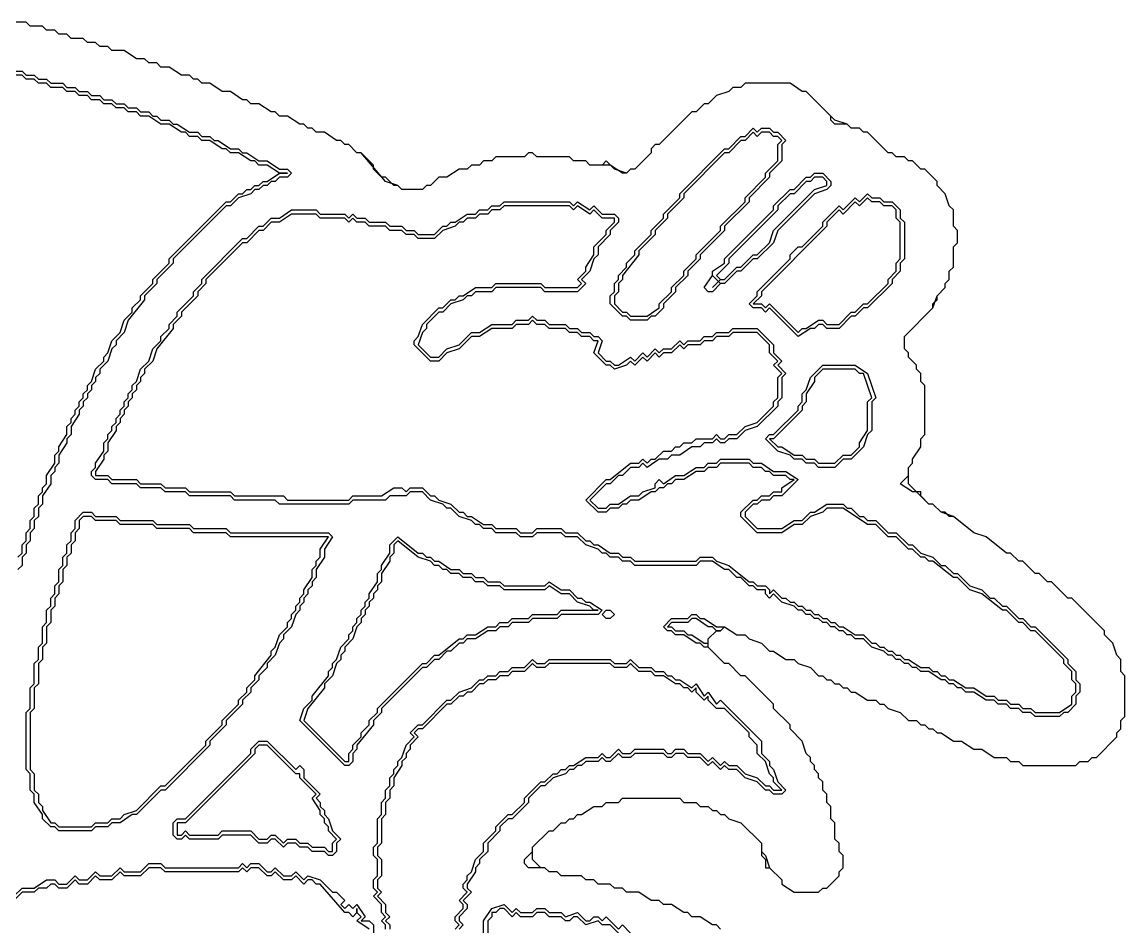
# Model space of a CAD drawing. Header units: millimetres. Extents: x 2 to 58.7, y 4.1 to 84.
# Drawn here: x 30.18 to 46.54, y 69.97 to 83.39 of the extents above; entities that cross this region are included whole.
import ezdxf

# ---------------------------------------------------------------- set-up
doc = ezdxf.new("R2010")
doc.units = ezdxf.units.MM
for name, color, linetype, true_color in [('CUT_OUTER', 1, 'Continuous', 0xa7a7a7), ('FILL_BLUE', 6, 'Continuous', 0x196fc6), ('FILL_HAIR', 5, 'Continuous', 0x905530), ('FILL_SKIN', 3, 'Continuous', 0xfad3ab), ('FILL_WHITE', 4, 'Continuous', 0xf5f3f0), ('RAISED_METAL', 2, 'Continuous', 0xa7a7a7)]:
    doc.layers.add(name, color=color, linetype=linetype, true_color=true_color)

msp = doc.modelspace()

# ---------------------------------------------------------------- linework, layer by layer
at = {"layer": 'CUT_OUTER'}
msp.add_lwpolyline([(40.541, 69.939), (40.48, 70), (40.419, 70), (40.238, 70.121), (40.116, 70.121), (40.056, 70.182), (39.995, 70.182), (39.813, 70.303), (39.692, 70.303), (39.632, 70.364), (39.51, 70.364), (39.329, 70.485), (39.147, 70.485), (39.086, 70.545), (38.965, 70.545), (38.904, 70.606), (38.723, 70.606), (38.662, 70.667), (38.541, 70.667), (38.48, 70.727), (38.177, 70.727), (38.117, 70.788), (37.996, 70.788), (37.935, 70.848), (37.874, 70.848), (37.753, 70.97), (37.753, 71.152), (37.996, 71.394), (38.056, 71.394), (38.177, 71.515), (38.238, 71.515), (38.299, 71.576), (38.359, 71.576), (38.42, 71.636), (38.48, 71.636), (38.662, 71.758), (38.783, 71.758), (38.844, 71.818), (39.026, 71.818), (39.086, 71.879), (39.935, 71.879), (39.995, 71.818), (40.177, 71.818), (40.238, 71.758), (40.359, 71.758), (40.419, 71.697), (40.48, 71.697), (40.541, 71.636), (40.601, 71.636), (40.662, 71.576), (40.844, 71.515), (41.147, 71.212), (41.147, 71.03), (41.207, 70.97), (41.207, 70.848), (41.268, 70.848), (41.45, 70.667), (41.45, 70.606), (41.631, 70.485), (41.995, 70.485), (42.056, 70.545), (42.116, 70.545), (42.298, 70.727), (42.298, 70.788), (42.359, 70.848), (42.359, 71.03), (42.298, 71.091), (42.298, 71.212), (42.237, 71.273), (42.237, 71.515), (42.177, 71.576), (42.177, 71.758), (42.116, 71.818), (42.116, 71.939), (42.056, 72), (42.056, 72.121), (41.995, 72.182), (41.995, 72.242), (41.934, 72.303), (41.934, 72.364), (41.874, 72.424), (41.874, 72.485), (41.813, 72.545), (41.753, 72.727), (41.571, 72.909), (41.571, 72.97), (41.328, 73.212), (41.328, 73.273), (40.904, 73.697), (40.844, 73.697), (40.662, 73.879), (40.601, 73.879), (40.359, 74.121), (40.359, 74.242), (40.48, 74.364), (40.541, 74.364), (40.601, 74.424), (40.783, 74.303), (40.904, 74.303), (40.965, 74.242), (41.147, 74.182), (41.268, 74.061), (41.328, 74.061), (41.51, 73.939), (41.631, 73.939), (41.692, 73.879), (41.874, 73.818), (41.995, 73.697), (42.056, 73.697), (42.116, 73.636), (42.177, 73.636), (42.237, 73.576), (42.298, 73.576), (42.359, 73.515), (42.419, 73.515), (42.48, 73.455), (42.54, 73.455), (42.722, 73.333), (42.843, 73.333), (42.904, 73.273), (42.965, 73.273), (43.025, 73.212), (43.207, 73.152), (43.328, 73.03), (43.449, 73.03), (43.51, 72.97), (43.571, 72.97), (43.631, 72.909), (43.692, 72.909), (43.752, 72.848), (43.813, 72.848), (43.995, 72.727), (44.116, 72.727), (44.298, 72.606), (44.419, 72.606), (44.601, 72.485), (44.783, 72.485), (44.843, 72.424), (44.964, 72.424), (45.025, 72.364), (45.813, 72.364), (45.873, 72.424), (45.994, 72.424), (46.055, 72.485), (46.116, 72.485), (46.419, 72.788), (46.419, 72.848), (46.479, 72.909), (46.479, 73.03), (46.54, 73.091), (46.54, 73.697), (46.479, 73.758), (46.479, 73.939), (46.419, 74), (46.358, 74.182), (46.237, 74.303), (46.237, 74.364), (45.752, 74.848), (45.691, 74.848), (45.449, 75.091), (45.389, 75.091), (45.267, 75.212), (45.207, 75.212), (45.025, 75.394), (44.964, 75.394), (44.843, 75.515), (44.783, 75.515), (44.48, 75.758), (44.298, 75.818), (43.995, 76.061), (43.934, 76.061), (43.874, 76.121), (43.813, 76.121), (43.692, 76.242), (43.631, 76.242), (43.51, 76.364), (43.51, 76.424), (43.449, 76.424), (43.328, 76.545), (43.328, 76.788), (43.389, 76.848), (43.389, 76.909), (43.51, 77.091), (43.51, 77.212), (43.571, 77.273), (43.571, 78), (43.51, 78.061), (43.51, 78.182), (43.449, 78.242), (43.449, 78.303), (43.328, 78.424), (43.328, 78.485), (43.268, 78.545), (43.268, 78.727), (43.692, 79.152), (43.692, 79.212), (43.752, 79.273), (43.752, 79.333), (43.874, 79.455), (43.874, 79.515), (43.934, 79.576), (43.934, 79.697), (43.995, 79.758), (43.995, 80.061), (44.055, 80.121), (44.055, 80.303), (43.995, 80.364), (43.995, 80.606), (43.934, 80.667), (43.874, 80.848), (43.752, 80.97), (43.752, 81.03), (43.571, 81.212), (43.51, 81.212), (43.389, 81.333), (43.328, 81.333), (43.268, 81.394), (43.146, 81.394), (43.086, 81.455), (43.025, 81.455), (42.722, 81.758), (42.662, 81.758), (42.601, 81.818), (42.48, 81.818), (42.419, 81.879), (42.237, 81.939), (41.813, 82.364), (41.753, 82.364), (41.571, 82.485), (40.904, 82.485), (40.844, 82.424), (40.722, 82.424), (40.662, 82.364), (40.48, 82.303), (40.359, 82.182), (40.298, 82.182), (40.177, 82.061), (40.116, 82.061), (39.632, 81.576), (39.571, 81.576), (39.51, 81.515), (39.51, 81.455), (39.268, 81.212), (39.207, 81.212), (39.147, 81.152), (38.965, 81.212), (38.844, 81.333), (38.783, 81.273), (38.601, 81.273), (38.541, 81.333), (38.359, 81.333), (38.299, 81.394), (37.814, 81.394), (37.753, 81.455), (37.693, 81.455), (37.632, 81.394), (37.208, 81.394), (37.147, 81.333), (37.026, 81.333), (36.965, 81.273), (36.844, 81.273), (36.784, 81.212), (36.662, 81.212), (36.481, 81.091), (36.359, 81.091), (36.238, 80.97), (36.178, 80.97), (36.117, 80.909), (35.814, 80.909), (35.753, 80.97), (35.693, 80.97), (35.572, 81.091), (35.511, 81.091), (35.39, 81.212), (35.39, 81.273), (35.208, 81.455), (35.147, 81.455), (35.026, 81.576), (34.966, 81.576), (34.905, 81.636), (34.844, 81.636), (34.663, 81.758), (34.541, 81.758), (34.481, 81.818), (34.42, 81.818), (34.36, 81.879), (34.299, 81.879), (34.117, 82), (33.996, 82), (33.935, 82.061), (33.875, 82.061), (33.693, 82.182), (33.572, 82.182), (33.511, 82.242), (33.451, 82.242), (33.269, 82.364), (33.148, 82.364), (32.966, 82.485), (32.845, 82.485), (32.784, 82.545), (32.723, 82.545), (32.663, 82.606), (32.542, 82.606), (32.36, 82.727), (32.239, 82.727), (32.178, 82.788), (32.057, 82.788), (31.996, 82.848), (31.875, 82.848), (31.693, 82.97), (31.511, 82.97), (31.451, 83.03), (31.33, 83.03), (31.269, 83.091), (31.148, 83.091), (31.087, 83.152), (30.906, 83.152), (30.845, 83.212), (30.724, 83.212), (30.663, 83.273), (30.542, 83.273), (30.481, 83.333), (30.3, 83.333), (30.239, 83.394), (30.057, 83.394)], dxfattribs=at)
at = {"layer": 'FILL_BLUE'}
msp.add_lwpolyline([(32.481, 71.515), (32.481, 71.333), (32.542, 71.333), (32.602, 71.394), (32.663, 71.333), (33.087, 71.333), (33.148, 71.394), (33.572, 71.394), (33.693, 71.273), (33.814, 71.273), (33.875, 71.333), (33.935, 71.333), (34.057, 71.212), (34.117, 71.273), (34.238, 71.273), (34.299, 71.212), (34.42, 71.212), (34.481, 71.152), (34.663, 71.152), (34.723, 71.091), (34.784, 71.091), (34.784, 71.212), (34.844, 71.273), (34.723, 71.394), (34.723, 71.455), (34.663, 71.515), (34.663, 71.576), (34.602, 71.636), (34.602, 71.697), (34.481, 71.879), (34.541, 71.939), (34.299, 72.182), (34.299, 72.242), (34.238, 72.242), (33.814, 72.667), (33.693, 72.667), (33.632, 72.606), (33.632, 72.545), (32.602, 71.515)], close=True, dxfattribs=at)
at = {"layer": 'FILL_HAIR'}
for points in [[(36.602, 69.939), (36.662, 70), (36.602, 70.061), (36.602, 70.121), (36.723, 70.242), (36.723, 70.303), (36.662, 70.364), (36.784, 70.485), (36.723, 70.545), (36.723, 70.606), (36.784, 70.667), (36.784, 70.727), (36.844, 70.788), (36.905, 70.97), (37.026, 71.091), (37.026, 71.212), (37.208, 71.394), (37.208, 71.455), (37.39, 71.636), (37.45, 71.636), (37.632, 71.818), (37.632, 71.879), (37.874, 72.121), (37.935, 72.121), (38.056, 72.242), (38.117, 72.242), (38.177, 72.303), (38.238, 72.303), (38.299, 72.364), (38.359, 72.364), (38.541, 72.485), (38.723, 72.485), (38.783, 72.545), (38.844, 72.485), (38.904, 72.485), (39.026, 72.606), (39.086, 72.545), (39.207, 72.545), (39.268, 72.606), (39.692, 72.606), (39.753, 72.545), (39.813, 72.545), (39.874, 72.606), (39.995, 72.606), (40.056, 72.545), (40.238, 72.545), (40.359, 72.424), (40.419, 72.485), (40.541, 72.364), (40.601, 72.424), (40.662, 72.364), (40.783, 72.364), (40.904, 72.242), (41.086, 72.182), (41.207, 72.061), (41.268, 72.061), (41.328, 72), (41.45, 72), (41.328, 72.121), (41.328, 72.182), (41.268, 72.242), (41.207, 72.424), (41.086, 72.545), (41.086, 72.667), (40.965, 72.788), (40.965, 72.848), (40.601, 73.212), (40.48, 73.212), (40.359, 73.333), (40.359, 73.394), (40.298, 73.333), (40.177, 73.455), (40.177, 73.515), (40.116, 73.455), (40.056, 73.515), (39.995, 73.515), (39.935, 73.576), (39.874, 73.576), (39.692, 73.697), (39.571, 73.697), (39.51, 73.758), (39.329, 73.758), (39.207, 73.879), (39.147, 73.818), (38.965, 73.818), (38.904, 73.879), (37.996, 73.879), (37.935, 73.818), (37.814, 73.818), (37.753, 73.879), (37.632, 73.758), (37.45, 73.758), (37.39, 73.697), (37.268, 73.697), (37.208, 73.636), (37.087, 73.636), (37.026, 73.576), (36.965, 73.576), (36.844, 73.455), (36.784, 73.455), (36.723, 73.394), (36.662, 73.394), (36.541, 73.273), (36.481, 73.273), (36.117, 72.909), (36.056, 72.909), (35.996, 72.848), (36.056, 72.788), (35.935, 72.667), (35.935, 72.606), (35.875, 72.545), (35.875, 72.485), (35.814, 72.424), (35.814, 72.364), (35.693, 72.182), (35.693, 72.061), (35.632, 72), (35.632, 71.879), (35.572, 71.818), (35.572, 71.636), (35.511, 71.576), (35.511, 71.212), (35.45, 71.152), (35.45, 71.03), (35.511, 70.97), (35.511, 70.727), (35.45, 70.667), (35.45, 70.545), (35.511, 70.485), (35.45, 70.424), (35.572, 70.303), (35.572, 70.182), (35.632, 70.121), (35.572, 70.061), (35.632, 70), (35.632, 69.939)], [(35.329, 69.939), (35.147, 70.061), (35.208, 70.121), (35.147, 70.182), (35.147, 70.242), (35.147, 70.182), (35.087, 70.121), (35.026, 70.182), (34.966, 70.182), (34.602, 70.606), (34.541, 70.606), (34.481, 70.667), (34.42, 70.667), (34.36, 70.606), (34.238, 70.727), (34.178, 70.667), (34.057, 70.667), (33.935, 70.788), (33.875, 70.727), (33.814, 70.727), (33.693, 70.848), (33.572, 70.848), (33.511, 70.788), (33.451, 70.848), (33.39, 70.788), (32.299, 70.788), (32.239, 70.848), (32.057, 70.848), (31.936, 70.727), (31.693, 70.727), (31.633, 70.788), (31.511, 70.667), (31.33, 70.667), (31.269, 70.727), (31.148, 70.606), (31.027, 70.606), (30.966, 70.667), (30.845, 70.545), (30.724, 70.545), (30.663, 70.606), (30.603, 70.606), (30.542, 70.545), (30.421, 70.545), (30.36, 70.485), (30.178, 70.485), (30.057, 70.364)], [(39.026, 69.879), (38.904, 70), (38.783, 70), (38.723, 70.061), (38.541, 70), (38.42, 70.121), (38.359, 70.121), (38.299, 70.061), (38.238, 70.061), (38.177, 70.121), (37.996, 70.121), (37.935, 70.182), (37.814, 70.182), (37.753, 70.121), (37.571, 70.121), (37.511, 70.182), (37.45, 70.121), (37.329, 70.242), (37.268, 70.242), (37.208, 70.182), (37.147, 70.182), (37.147, 70.121), (37.087, 70.061), (37.087, 69.758)]]:
    msp.add_lwpolyline(points, dxfattribs=at)
at = {"layer": 'FILL_SKIN'}
for points in [[(41.389, 81.697), (41.328, 81.697), (41.268, 81.758), (41.147, 81.758), (41.086, 81.697), (41.025, 81.758), (40.904, 81.636), (40.844, 81.636), (40.662, 81.455), (40.601, 81.455), (39.995, 80.848), (39.995, 80.788), (39.753, 80.545), (39.753, 80.485), (39.571, 80.303), (39.571, 80.242), (39.329, 80), (39.329, 79.939), (39.086, 79.636), (39.086, 79.576), (39.026, 79.515), (39.026, 79.394), (38.965, 79.333), (38.965, 79.212), (39.086, 79.091), (39.147, 79.091), (39.207, 79.03), (39.45, 79.03), (39.632, 79.152), (39.632, 79.212), (39.813, 79.394), (39.813, 79.455), (39.995, 79.636), (39.995, 79.697), (40.177, 79.879), (40.177, 79.939), (40.541, 80.303), (40.541, 80.364), (40.904, 80.727), (40.904, 80.788), (41.207, 81.091), (41.207, 81.152), (41.389, 81.333), (41.389, 81.576), (41.45, 81.636)], [(42.116, 81.03), (42.056, 81.091), (41.934, 81.091), (41.874, 81.03), (41.813, 81.03), (41.631, 80.848), (41.571, 80.848), (41.389, 80.667), (41.389, 80.606), (40.662, 79.879), (40.662, 79.818), (40.48, 79.636), (40.541, 79.576), (40.419, 79.455), (40.541, 79.576), (40.601, 79.576), (40.783, 79.758), (40.844, 79.758), (41.025, 79.939), (41.086, 79.939), (41.268, 80.121), (41.328, 80.303), (41.934, 80.909), (42.116, 80.97)], [(31.269, 76.727), (31.269, 76.667), (31.451, 76.667), (31.511, 76.606), (31.875, 76.606), (31.936, 76.545), (32.239, 76.545), (32.299, 76.485), (32.602, 76.485), (32.663, 76.424), (33.269, 76.424), (33.329, 76.364), (34.057, 76.364), (34.117, 76.303), (35.026, 76.303), (35.087, 76.364), (35.511, 76.364), (35.693, 76.485), (35.814, 76.485), (35.875, 76.424), (35.935, 76.485), (36.117, 76.485), (36.238, 76.364), (36.299, 76.364), (36.359, 76.303), (36.541, 76.242), (36.662, 76.121), (36.723, 76.121), (36.784, 76.061), (36.844, 76.061), (37.026, 75.939), (37.147, 75.939), (37.208, 75.879), (37.511, 75.879), (37.571, 75.818), (37.753, 75.818), (37.814, 75.879), (38.177, 75.879), (38.238, 75.818), (38.42, 75.818), (38.541, 75.697), (38.601, 75.697), (38.662, 75.636), (38.723, 75.636), (38.904, 75.515), (39.026, 75.515), (39.086, 75.455), (39.207, 75.455), (39.268, 75.394), (40.177, 75.394), (40.238, 75.455), (40.419, 75.455), (40.48, 75.394), (40.662, 75.333), (40.965, 75.091), (41.025, 75.091), (41.086, 75.03), (41.207, 75.03), (41.268, 74.97), (41.268, 74.909), (41.328, 74.97), (41.45, 74.848), (41.51, 74.848), (41.571, 74.788), (41.631, 74.788), (41.692, 74.727), (41.753, 74.727), (41.813, 74.667), (41.874, 74.667), (41.934, 74.606), (41.995, 74.606), (42.056, 74.545), (42.116, 74.545), (42.177, 74.485), (42.237, 74.485), (42.298, 74.424), (42.359, 74.424), (42.54, 74.303), (42.662, 74.303), (42.783, 74.182), (42.843, 74.182), (42.904, 74.121), (42.965, 74.121), (43.025, 74.061), (43.086, 74.061), (43.146, 74), (43.207, 74), (43.268, 73.939), (43.328, 73.939), (43.51, 73.818), (43.631, 73.818), (43.692, 73.758), (43.752, 73.758), (43.813, 73.697), (43.874, 73.697), (43.934, 73.636), (43.995, 73.636), (44.177, 73.515), (44.298, 73.515), (44.48, 73.394), (44.601, 73.394), (44.661, 73.333), (44.783, 73.333), (44.843, 73.273), (44.964, 73.273), (45.025, 73.212), (45.146, 73.212), (45.207, 73.152), (45.57, 73.152), (45.752, 73.273), (45.752, 73.394), (45.813, 73.455), (45.813, 73.576), (45.752, 73.636), (45.752, 73.758), (45.631, 73.879), (45.631, 73.939), (45.207, 74.364), (45.146, 74.364), (45.025, 74.485), (44.964, 74.485), (44.783, 74.667), (44.722, 74.667), (44.419, 74.909), (44.237, 74.97), (44.055, 75.152), (43.995, 75.152), (43.692, 75.394), (43.631, 75.394), (43.571, 75.455), (43.51, 75.455), (43.389, 75.576), (43.328, 75.576), (43.146, 75.758), (43.025, 75.758), (42.843, 75.939), (42.722, 75.939), (42.359, 76.182), (42.116, 76.182), (42.056, 76.121), (41.874, 76.061), (41.753, 75.939), (41.631, 75.939), (41.45, 75.818), (41.086, 75.818), (40.844, 76.061), (40.844, 76.121), (41.025, 76.303), (41.086, 76.303), (41.147, 76.364), (41.268, 76.364), (41.328, 76.424), (41.45, 76.424), (41.45, 76.485), (41.631, 76.606), (41.571, 76.606), (41.51, 76.667), (41.328, 76.667), (41.268, 76.727), (41.207, 76.727), (41.147, 76.788), (41.025, 76.788), (40.965, 76.848), (40.541, 76.848), (40.48, 76.788), (40.359, 76.788), (40.298, 76.727), (40.177, 76.727), (39.995, 76.606), (39.874, 76.606), (39.813, 76.545), (39.753, 76.545), (39.692, 76.485), (39.632, 76.485), (39.571, 76.424), (39.51, 76.424), (39.329, 76.303), (39.207, 76.303), (39.147, 76.242), (39.086, 76.242), (39.026, 76.182), (38.904, 76.182), (38.844, 76.121), (38.723, 76.121), (38.541, 76.303), (38.844, 76.606), (38.904, 76.606), (39.207, 76.848), (39.329, 76.848), (39.389, 76.909), (39.45, 76.848), (39.51, 76.909), (39.571, 76.909), (39.692, 77.03), (39.813, 77.03), (39.874, 77.091), (39.935, 77.091), (39.995, 77.152), (40.116, 77.152), (40.177, 77.212), (40.419, 77.212), (40.48, 77.273), (40.541, 77.212), (40.601, 77.212), (40.662, 77.273), (40.783, 77.273), (40.904, 77.394), (41.086, 77.455), (41.328, 77.697), (41.328, 77.758), (41.389, 77.818), (41.389, 78.121), (41.45, 78.182), (41.328, 78.303), (41.389, 78.364), (41.268, 78.485), (41.268, 78.606), (41.086, 78.788), (40.722, 78.788), (40.662, 78.727), (40.48, 78.727), (40.419, 78.667), (40.298, 78.667), (40.238, 78.606), (40.056, 78.606), (39.995, 78.545), (39.935, 78.606), (39.813, 78.485), (39.692, 78.485), (39.632, 78.424), (39.571, 78.485), (39.45, 78.364), (39.389, 78.424), (39.268, 78.303), (39.207, 78.364), (39.147, 78.303), (38.965, 78.242), (38.904, 78.303), (38.844, 78.303), (38.662, 78.485), (38.723, 78.667), (38.662, 78.667), (38.601, 78.727), (38.48, 78.727), (38.42, 78.788), (38.299, 78.788), (38.238, 78.848), (37.996, 78.848), (37.935, 78.909), (37.814, 78.909), (37.753, 78.97), (37.693, 78.909), (37.511, 78.909), (37.45, 78.848), (37.147, 78.848), (36.965, 78.727), (36.844, 78.727), (36.662, 78.545), (36.481, 78.485), (36.359, 78.364), (36.238, 78.364), (35.996, 78.606), (35.996, 78.667), (36.056, 78.727), (36.117, 78.909), (36.359, 79.152), (36.42, 79.152), (36.541, 79.273), (36.602, 79.273), (36.662, 79.333), (36.723, 79.333), (36.905, 79.455), (37.147, 79.455), (37.208, 79.515), (37.874, 79.515), (37.935, 79.455), (38.42, 79.455), (38.48, 79.515), (38.42, 79.576), (38.541, 79.697), (38.541, 79.758), (38.662, 79.939), (38.662, 80.061), (38.844, 80.242), (38.844, 80.303), (38.965, 80.424), (38.965, 80.485), (38.783, 80.485), (38.662, 80.606), (38.601, 80.545), (38.42, 80.667), (38.359, 80.606), (38.299, 80.667), (37.329, 80.667), (37.268, 80.606), (37.147, 80.606), (37.087, 80.545), (36.965, 80.545), (36.905, 80.485), (36.784, 80.485), (36.723, 80.424), (36.662, 80.424), (36.602, 80.364), (36.42, 80.303), (36.299, 80.182), (36.056, 80.182), (35.996, 80.242), (35.875, 80.242), (35.814, 80.303), (35.632, 80.303), (35.572, 80.364), (35.329, 80.364), (35.269, 80.424), (35.147, 80.424), (35.087, 80.485), (35.026, 80.424), (34.966, 80.485), (34.602, 80.485), (34.541, 80.545), (34.178, 80.545), (33.996, 80.424), (33.875, 80.424), (33.754, 80.303), (33.693, 80.303), (33.511, 80.121), (33.451, 80.121), (32.905, 79.576), (32.905, 79.515), (32.784, 79.394), (32.784, 79.333), (32.542, 79.091), (32.542, 79.03), (32.42, 78.909), (32.42, 78.848), (32.178, 78.545), (32.117, 78.364), (31.996, 78.242), (31.996, 78.182), (31.936, 78.121), (31.936, 78.061), (31.875, 78), (31.875, 77.939), (31.814, 77.879), (31.814, 77.818), (31.754, 77.758), (31.754, 77.697), (31.693, 77.636), (31.693, 77.576), (31.633, 77.515), (31.633, 77.455), (31.572, 77.394), (31.572, 77.333), (31.451, 77.152), (31.451, 77.03), (31.39, 76.97), (31.39, 76.909)], [(43.146, 80.606), (43.086, 80.667), (42.965, 80.667), (42.904, 80.727), (42.783, 80.727), (42.722, 80.788), (42.601, 80.667), (42.54, 80.727), (42.359, 80.545), (42.298, 80.606), (42.116, 80.424), (42.116, 80.364), (41.147, 79.394), (41.147, 79.333), (41.025, 79.212), (41.147, 79.212), (41.207, 79.152), (41.268, 79.212), (41.692, 78.788), (41.753, 78.848), (41.813, 78.848), (41.995, 78.97), (42.056, 78.97), (42.116, 78.909), (42.298, 78.909), (42.48, 79.091), (42.54, 79.091), (42.662, 79.212), (42.722, 79.212), (43.025, 79.515), (43.025, 79.576), (43.146, 79.697), (43.146, 79.818), (43.207, 79.879), (43.207, 80.424), (43.146, 80.485)], [(42.54, 78.242), (42.056, 78.242), (41.934, 78.121), (41.934, 78.061), (41.813, 77.879), (41.813, 77.758), (41.753, 77.697), (41.753, 77.636), (41.328, 77.212), (41.268, 77.212), (41.389, 77.091), (41.45, 77.091), (41.631, 76.97), (41.753, 76.97), (41.813, 76.909), (41.934, 76.909), (41.995, 76.848), (42.237, 76.848), (42.359, 76.97), (42.48, 76.97), (42.601, 77.091), (42.601, 77.152), (42.722, 77.333), (42.722, 77.758), (42.783, 77.818), (42.662, 78.182), (42.601, 78.182)]]:
    msp.add_lwpolyline(points, close=True, dxfattribs=at)
at = {"layer": 'FILL_WHITE'}
msp.add_lwpolyline([(30.118, 75.455), (30.178, 75.515), (30.178, 75.636), (30.239, 75.697), (30.239, 75.818), (30.3, 75.879), (30.3, 76), (30.36, 76.061), (30.36, 76.182), (30.421, 76.242), (30.421, 76.364), (30.481, 76.424), (30.481, 76.485), (30.542, 76.545), (30.542, 76.667), (30.663, 76.848), (30.663, 76.97), (30.724, 77.03), (30.724, 77.091), (30.845, 77.273), (30.845, 77.394), (30.906, 77.455), (30.906, 77.515), (30.966, 77.576), (30.966, 77.636), (31.027, 77.697), (31.027, 77.758), (31.087, 77.818), (31.087, 77.879), (31.148, 77.939), (31.148, 78), (31.209, 78.061), (31.269, 78.242), (31.39, 78.364), (31.39, 78.424), (31.451, 78.485), (31.511, 78.667), (31.633, 78.788), (31.693, 78.97), (31.814, 79.091), (31.814, 79.152), (31.936, 79.273), (31.936, 79.333), (32.117, 79.515), (32.117, 79.576), (32.36, 79.818), (32.36, 79.879), (33.208, 80.727), (33.269, 80.727), (33.39, 80.848), (33.451, 80.848), (33.511, 80.909), (33.572, 80.909), (33.632, 80.97), (33.693, 80.97), (33.754, 81.03), (33.814, 81.03), (33.996, 81.152), (34.117, 81.152), (33.996, 81.152), (33.814, 81.273), (33.693, 81.273), (33.632, 81.333), (33.572, 81.333), (33.39, 81.455), (33.269, 81.455), (33.208, 81.515), (33.148, 81.515), (32.966, 81.636), (32.845, 81.636), (32.784, 81.697), (32.663, 81.697), (32.602, 81.758), (32.542, 81.758), (32.36, 81.879), (32.239, 81.879), (32.057, 82), (31.936, 82), (31.875, 82.061), (31.754, 82.061), (31.693, 82.121), (31.572, 82.121), (31.511, 82.182), (31.39, 82.182), (31.33, 82.242), (31.209, 82.242), (31.148, 82.303), (31.027, 82.303), (30.966, 82.364), (30.845, 82.364), (30.784, 82.424), (30.603, 82.424), (30.542, 82.485), (30.421, 82.485), (30.36, 82.545), (30.239, 82.545), (30.178, 82.606), (29.997, 82.606)], dxfattribs=at)
for points in [[(34.723, 75.758), (33.269, 75.758), (33.208, 75.818), (32.723, 75.818), (32.663, 75.879), (32.178, 75.879), (32.117, 75.939), (31.633, 75.939), (31.572, 76), (31.269, 76), (31.209, 76.061), (31.087, 76.061), (31.027, 76), (31.027, 75.879), (30.966, 75.818), (30.966, 75.697), (30.906, 75.636), (30.906, 75.515), (30.845, 75.455), (30.845, 75.333), (30.784, 75.273), (30.784, 75.091), (30.724, 75.03), (30.724, 74.909), (30.663, 74.848), (30.663, 74.727), (30.603, 74.667), (30.603, 74.485), (30.542, 74.424), (30.542, 74.182), (30.481, 74.121), (30.481, 73.939), (30.421, 73.879), (30.421, 73.576), (30.36, 73.515), (30.36, 73.212), (30.3, 73.152), (30.3, 72.303), (30.36, 72.242), (30.36, 72), (30.421, 71.939), (30.421, 71.818), (30.481, 71.758), (30.481, 71.697), (30.603, 71.515), (30.663, 71.515), (30.724, 71.455), (31.209, 71.455), (31.269, 71.515), (31.451, 71.515), (31.511, 71.576), (31.633, 71.576), (31.693, 71.636), (31.875, 71.697), (32.239, 72.061), (32.299, 72.061), (32.905, 72.667), (32.905, 72.727), (33.148, 72.97), (33.148, 73.03), (33.39, 73.273), (33.39, 73.333), (33.511, 73.455), (33.511, 73.515), (33.632, 73.636), (33.632, 73.697), (33.875, 74), (33.875, 74.061), (33.935, 74.121), (33.996, 74.303), (34.117, 74.424), (34.117, 74.485), (34.178, 74.545), (34.178, 74.606), (34.238, 74.667), (34.238, 74.727), (34.299, 74.788), (34.299, 74.848), (34.36, 74.909), (34.36, 74.97), (34.481, 75.152), (34.481, 75.273), (34.541, 75.333), (34.541, 75.394), (34.602, 75.455), (34.602, 75.576)], [(38.723, 74.667), (38.662, 74.667), (38.601, 74.727), (38.42, 74.788), (38.299, 74.909), (38.177, 74.909), (37.996, 75.03), (37.935, 74.97), (37.329, 74.97), (37.268, 75.03), (37.087, 75.03), (37.026, 75.091), (36.905, 75.091), (36.844, 75.152), (36.723, 75.152), (36.662, 75.212), (36.541, 75.212), (36.481, 75.273), (36.42, 75.273), (36.359, 75.333), (36.299, 75.333), (36.238, 75.394), (36.056, 75.455), (35.753, 75.697), (35.693, 75.636), (35.693, 75.515), (35.632, 75.455), (35.632, 75.394), (35.511, 75.212), (35.511, 75.091), (35.45, 75.03), (35.45, 74.97), (35.39, 74.909), (35.39, 74.848), (35.329, 74.788), (35.329, 74.727), (35.269, 74.667), (35.269, 74.606), (35.208, 74.545), (35.208, 74.485), (35.147, 74.424), (35.087, 74.242), (34.966, 74.121), (34.966, 74.061), (34.905, 74), (34.905, 73.939), (34.844, 73.879), (34.784, 73.697), (34.663, 73.576), (34.663, 73.515), (34.42, 73.212), (34.36, 73.03), (34.966, 72.424), (35.026, 72.424), (35.026, 72.545), (35.087, 72.606), (35.087, 72.667), (35.208, 72.788), (35.208, 72.848), (35.329, 72.97), (35.329, 73.03), (35.45, 73.152), (35.45, 73.212), (36.117, 73.879), (36.178, 73.879), (36.299, 74), (36.359, 74), (36.662, 74.242), (36.723, 74.242), (36.784, 74.303), (36.905, 74.303), (37.087, 74.424), (37.208, 74.424), (37.268, 74.485), (37.39, 74.485), (37.45, 74.545), (37.693, 74.545), (37.753, 74.606), (38.117, 74.606), (38.177, 74.667)], [(39.753, 74.424), (39.813, 74.424), (39.874, 74.364), (39.995, 74.364), (40.056, 74.303), (40.116, 74.303), (40.298, 74.182), (40.359, 74.182), (40.359, 74.242), (40.48, 74.364), (40.541, 74.364), (40.48, 74.364), (40.419, 74.424), (40.359, 74.424), (40.177, 74.545), (40.116, 74.545), (40.056, 74.485), (39.813, 74.485)]]:
    msp.add_lwpolyline(points, close=True, dxfattribs=at)
at = {"layer": 'RAISED_METAL'}
for points in [[(40.541, 69.939), (40.48, 70), (40.419, 70), (40.238, 70.121), (40.116, 70.121), (40.056, 70.182), (39.995, 70.182), (39.813, 70.303), (39.692, 70.303), (39.632, 70.364), (39.51, 70.364), (39.329, 70.485), (39.147, 70.485), (39.086, 70.545), (38.965, 70.545), (38.904, 70.606), (38.723, 70.606), (38.662, 70.667), (38.541, 70.667), (38.48, 70.727), (38.177, 70.727), (38.117, 70.788), (37.996, 70.788), (37.935, 70.848), (37.693, 70.848), (37.632, 70.909), (37.632, 70.97), (37.753, 71.091), (37.753, 71.152), (37.996, 71.394), (38.056, 71.394), (38.177, 71.515), (38.238, 71.515), (38.299, 71.576), (38.359, 71.576), (38.42, 71.636), (38.48, 71.636), (38.662, 71.758), (38.783, 71.758), (38.844, 71.818), (39.026, 71.818), (39.086, 71.879), (39.935, 71.879), (39.995, 71.818), (40.177, 71.818), (40.238, 71.758), (40.359, 71.758), (40.419, 71.697), (40.48, 71.697), (40.541, 71.636), (40.601, 71.636), (40.662, 71.576), (40.844, 71.515), (41.147, 71.212), (41.147, 71.091), (41.207, 71.03), (41.268, 70.848), (41.45, 70.667), (41.45, 70.606), (41.631, 70.485), (41.995, 70.485), (42.056, 70.545), (42.116, 70.545), (42.298, 70.727), (42.298, 70.788), (42.359, 70.848), (42.359, 71.03), (42.298, 71.091), (42.298, 71.212), (42.237, 71.273), (42.237, 71.515), (42.177, 71.576), (42.177, 71.758), (42.116, 71.818), (42.116, 71.939), (42.056, 72), (42.056, 72.121), (41.995, 72.182), (41.995, 72.242), (41.934, 72.303), (41.934, 72.364), (41.874, 72.424), (41.874, 72.485), (41.813, 72.545), (41.753, 72.727), (41.571, 72.909), (41.571, 72.97), (41.328, 73.212), (41.328, 73.273), (40.904, 73.697), (40.844, 73.697), (40.662, 73.879), (40.601, 73.879), (40.359, 74.121), (40.298, 74.121), (40.238, 74.182), (40.177, 74.182), (39.995, 74.303), (39.874, 74.303), (39.813, 74.364), (39.753, 74.364), (39.692, 74.424), (39.813, 74.545), (40.056, 74.545), (40.116, 74.606), (40.177, 74.606), (40.238, 74.545), (40.298, 74.545), (40.48, 74.424), (40.601, 74.424), (40.783, 74.303), (40.904, 74.303), (40.965, 74.242), (41.147, 74.182), (41.268, 74.061), (41.328, 74.061), (41.51, 73.939), (41.631, 73.939), (41.692, 73.879), (41.874, 73.818), (41.995, 73.697), (42.056, 73.697), (42.116, 73.636), (42.177, 73.636), (42.237, 73.576), (42.298, 73.576), (42.359, 73.515), (42.419, 73.515), (42.48, 73.455), (42.54, 73.455), (42.722, 73.333), (42.843, 73.333), (42.904, 73.273), (42.965, 73.273), (43.025, 73.212), (43.207, 73.152), (43.328, 73.03), (43.449, 73.03), (43.51, 72.97), (43.571, 72.97), (43.631, 72.909), (43.692, 72.909), (43.752, 72.848), (43.813, 72.848), (43.995, 72.727), (44.116, 72.727), (44.298, 72.606), (44.419, 72.606), (44.601, 72.485), (44.783, 72.485), (44.843, 72.424), (44.964, 72.424), (45.025, 72.364), (45.813, 72.364), (45.873, 72.424), (45.994, 72.424), (46.055, 72.485), (46.116, 72.485), (46.419, 72.788), (46.419, 72.848), (46.479, 72.909), (46.479, 73.03), (46.54, 73.091), (46.54, 73.697), (46.479, 73.758), (46.479, 73.939), (46.419, 74), (46.358, 74.182), (46.237, 74.303), (46.237, 74.364), (45.752, 74.848), (45.691, 74.848), (45.449, 75.091), (45.389, 75.091), (45.267, 75.212), (45.207, 75.212), (45.025, 75.394), (44.964, 75.394), (44.843, 75.515), (44.783, 75.515), (44.48, 75.758), (44.298, 75.818), (43.995, 76.061), (43.813, 76.121), (43.692, 76.242), (43.631, 76.242), (43.449, 76.424), (43.389, 76.424), (43.207, 76.545), (43.328, 76.667), (43.328, 76.788), (43.389, 76.848), (43.389, 76.909), (43.51, 77.091), (43.51, 77.212), (43.571, 77.273), (43.571, 78), (43.51, 78.061), (43.51, 78.182), (43.449, 78.242), (43.449, 78.303), (43.328, 78.424), (43.328, 78.485), (43.268, 78.545), (43.268, 78.727), (43.692, 79.152), (43.752, 79.333), (43.874, 79.455), (43.874, 79.515), (43.934, 79.576), (43.934, 79.697), (43.995, 79.758), (43.995, 80.061), (44.055, 80.121), (44.055, 80.303), (43.995, 80.364), (43.995, 80.606), (43.934, 80.667), (43.874, 80.848), (43.752, 80.97), (43.752, 81.03), (43.571, 81.212), (43.51, 81.212), (43.389, 81.333), (43.328, 81.333), (43.268, 81.394), (43.146, 81.394), (43.086, 81.455), (43.025, 81.455), (42.722, 81.758), (42.662, 81.758), (42.601, 81.818), (42.48, 81.818), (42.419, 81.879), (42.237, 81.879), (42.177, 81.939), (42.177, 82), (41.813, 82.364), (41.753, 82.364), (41.571, 82.485), (40.904, 82.485), (40.844, 82.424), (40.722, 82.424), (40.662, 82.364), (40.48, 82.303), (40.359, 82.182), (40.298, 82.182), (40.177, 82.061), (40.116, 82.061), (39.632, 81.576), (39.571, 81.576), (39.51, 81.515), (39.51, 81.455), (39.268, 81.212), (39.207, 81.212), (39.147, 81.152), (39.086, 81.152), (38.904, 81.273), (38.601, 81.273), (38.541, 81.333), (38.359, 81.333), (38.299, 81.394), (37.814, 81.394), (37.753, 81.455), (37.693, 81.455), (37.632, 81.394), (37.208, 81.394), (37.147, 81.333), (37.026, 81.333), (36.965, 81.273), (36.844, 81.273), (36.784, 81.212), (36.662, 81.212), (36.481, 81.091), (36.359, 81.091), (36.238, 80.97), (36.178, 80.97), (36.117, 80.909), (35.814, 80.909), (35.753, 80.97), (35.572, 81.03), (35.208, 81.455), (35.147, 81.455), (35.026, 81.576), (34.966, 81.576), (34.905, 81.636), (34.844, 81.636), (34.663, 81.758), (34.541, 81.758), (34.481, 81.818), (34.42, 81.818), (34.36, 81.879), (34.299, 81.879), (34.117, 82), (33.996, 82), (33.935, 82.061), (33.875, 82.061), (33.693, 82.182), (33.572, 82.182), (33.511, 82.242), (33.451, 82.242), (33.269, 82.364), (33.148, 82.364), (32.966, 82.485), (32.845, 82.485), (32.784, 82.545), (32.723, 82.545), (32.663, 82.606), (32.542, 82.606), (32.36, 82.727), (32.239, 82.727), (32.178, 82.788), (32.057, 82.788), (31.996, 82.848), (31.875, 82.848), (31.693, 82.97), (31.511, 82.97), (31.451, 83.03), (31.33, 83.03), (31.269, 83.091), (31.148, 83.091), (31.087, 83.152), (30.906, 83.152), (30.845, 83.212), (30.724, 83.212), (30.663, 83.273), (30.542, 83.273), (30.481, 83.333), (30.3, 83.333), (30.239, 83.394), (30.057, 83.394)], [(29.997, 82.667), (30.178, 82.667), (30.239, 82.606), (30.36, 82.606), (30.421, 82.545), (30.542, 82.545), (30.603, 82.485), (30.784, 82.485), (30.845, 82.424), (30.966, 82.424), (31.027, 82.364), (31.148, 82.364), (31.209, 82.303), (31.33, 82.303), (31.39, 82.242), (31.511, 82.242), (31.572, 82.182), (31.693, 82.182), (31.754, 82.121), (31.875, 82.121), (31.936, 82.061), (32.057, 82.061), (32.117, 82), (32.178, 82), (32.239, 81.939), (32.36, 81.939), (32.42, 81.879), (32.481, 81.879), (32.663, 81.758), (32.784, 81.758), (32.845, 81.697), (32.966, 81.697), (33.026, 81.636), (33.087, 81.636), (33.269, 81.515), (33.39, 81.515), (33.451, 81.455), (33.511, 81.455), (33.693, 81.333), (33.814, 81.333), (33.996, 81.212), (34.117, 81.212), (34.178, 81.152), (34.117, 81.091), (33.996, 81.091), (33.935, 81.03), (33.875, 81.03), (33.814, 80.97), (33.754, 80.97), (33.693, 80.909), (33.632, 80.909), (33.572, 80.848), (33.39, 80.788), (33.269, 80.667), (33.208, 80.667), (32.42, 79.879), (32.42, 79.818), (32.178, 79.576), (32.178, 79.515), (31.996, 79.333), (31.996, 79.273), (31.754, 78.97), (31.693, 78.788), (31.572, 78.667), (31.572, 78.606), (31.511, 78.545), (31.451, 78.364), (31.33, 78.242), (31.33, 78.182), (31.269, 78.121), (31.269, 78.061), (31.209, 78), (31.209, 77.939), (31.148, 77.879), (31.148, 77.818), (31.087, 77.758), (31.087, 77.697), (31.027, 77.636), (31.027, 77.576), (30.906, 77.394), (30.906, 77.273), (30.845, 77.212), (30.845, 77.152), (30.724, 76.97), (30.724, 76.848), (30.663, 76.788), (30.663, 76.727), (30.603, 76.667), (30.603, 76.545), (30.481, 76.364), (30.481, 76.242), (30.421, 76.182), (30.421, 76.061), (30.36, 76), (30.36, 75.879), (30.3, 75.818), (30.3, 75.697), (30.239, 75.636), (30.239, 75.515), (30.178, 75.455), (30.178, 75.333), (30.118, 75.273)], [(35.572, 69.939), (35.572, 70), (35.511, 70.061), (35.572, 70.121), (35.511, 70.182), (35.511, 70.303), (35.39, 70.424), (35.45, 70.485), (35.39, 70.545), (35.39, 70.667), (35.45, 70.727), (35.45, 70.97), (35.39, 71.03), (35.39, 71.152), (35.45, 71.212), (35.45, 71.576), (35.511, 71.636), (35.511, 71.818), (35.572, 71.879), (35.572, 72), (35.632, 72.061), (35.632, 72.182), (35.693, 72.242), (35.693, 72.303), (35.753, 72.364), (35.753, 72.424), (35.814, 72.485), (35.875, 72.667), (35.996, 72.788), (35.935, 72.848), (36.056, 72.97), (36.117, 72.97), (36.481, 73.333), (36.541, 73.333), (36.662, 73.455), (36.844, 73.515), (36.965, 73.636), (37.026, 73.636), (37.087, 73.697), (37.208, 73.697), (37.268, 73.758), (37.39, 73.758), (37.45, 73.818), (37.632, 73.818), (37.753, 73.939), (37.814, 73.879), (37.935, 73.879), (37.996, 73.939), (38.904, 73.939), (38.965, 73.879), (39.147, 73.879), (39.207, 73.939), (39.329, 73.818), (39.51, 73.818), (39.571, 73.758), (39.692, 73.758), (39.753, 73.697), (39.813, 73.697), (39.874, 73.636), (39.935, 73.636), (40.116, 73.515), (40.177, 73.576), (40.298, 73.394), (40.359, 73.455), (40.48, 73.273), (40.541, 73.333), (41.147, 72.727), (41.147, 72.545), (41.268, 72.424), (41.268, 72.364), (41.328, 72.303), (41.389, 72.121), (41.51, 72), (41.45, 71.939), (41.328, 71.939), (41.268, 72), (41.207, 72), (41.086, 72.121), (40.904, 72.182), (40.783, 72.303), (40.662, 72.303), (40.601, 72.364), (40.541, 72.303), (40.419, 72.424), (40.359, 72.364), (40.238, 72.485), (40.056, 72.485), (39.995, 72.545), (39.874, 72.545), (39.813, 72.485), (39.753, 72.485), (39.692, 72.545), (39.268, 72.545), (39.207, 72.485), (39.086, 72.485), (39.026, 72.545), (38.904, 72.424), (38.844, 72.424), (38.783, 72.485), (38.723, 72.424), (38.541, 72.424), (38.48, 72.364), (38.42, 72.364), (38.359, 72.303), (38.299, 72.303), (38.238, 72.242), (38.056, 72.182), (37.935, 72.061), (37.874, 72.061), (37.693, 71.879), (37.693, 71.818), (37.45, 71.576), (37.39, 71.576), (37.268, 71.455), (37.268, 71.394), (37.087, 71.212), (37.087, 71.091), (36.965, 70.97), (36.965, 70.909), (36.905, 70.848), (36.905, 70.788), (36.784, 70.606), (36.784, 70.545), (36.844, 70.485), (36.723, 70.364), (36.784, 70.303), (36.784, 70.242), (36.662, 70.121), (36.662, 70.061), (36.723, 70), (36.662, 69.939)], [(30.057, 70.424), (30.178, 70.545), (30.36, 70.545), (30.542, 70.667), (30.663, 70.667), (30.724, 70.606), (30.845, 70.606), (30.966, 70.727), (31.027, 70.667), (31.148, 70.667), (31.269, 70.788), (31.33, 70.727), (31.511, 70.727), (31.633, 70.848), (31.693, 70.788), (31.936, 70.788), (32.057, 70.909), (32.239, 70.909), (32.299, 70.848), (33.39, 70.848), (33.451, 70.909), (33.511, 70.848), (33.572, 70.909), (33.693, 70.909), (33.814, 70.788), (33.875, 70.788), (33.935, 70.848), (34.057, 70.727), (34.178, 70.727), (34.238, 70.788), (34.36, 70.667), (34.42, 70.727), (34.602, 70.667), (34.784, 70.485), (34.844, 70.485), (34.966, 70.364), (34.905, 70.303), (34.966, 70.242), (35.026, 70.303), (35.087, 70.242), (35.147, 70.303), (35.269, 70.121), (35.208, 70.061), (35.329, 70.061), (35.39, 70), (35.39, 69.879)], [(37.026, 69.758), (37.026, 70.061), (37.147, 70.242), (37.329, 70.303), (37.45, 70.182), (37.511, 70.242), (37.571, 70.182), (37.753, 70.182), (37.814, 70.242), (37.935, 70.242), (37.996, 70.182), (38.177, 70.182), (38.238, 70.121), (38.42, 70.182), (38.541, 70.061), (38.601, 70.061), (38.662, 70.121), (38.723, 70.121), (38.783, 70.061), (38.844, 70.121), (39.026, 69.939), (39.086, 70), (39.207, 69.879)]]:
    msp.add_lwpolyline(points, dxfattribs=at)
for points in [[(41.389, 81.758), (41.51, 81.636), (41.45, 81.576), (41.45, 81.333), (41.268, 81.152), (41.268, 81.091), (40.965, 80.788), (40.965, 80.727), (40.601, 80.364), (40.601, 80.303), (40.238, 79.939), (40.238, 79.879), (40.056, 79.697), (40.056, 79.636), (39.874, 79.455), (39.874, 79.394), (39.692, 79.212), (39.692, 79.152), (39.571, 79.03), (39.51, 79.03), (39.45, 78.97), (39.207, 78.97), (39.147, 79.03), (39.086, 79.03), (38.904, 79.212), (38.904, 79.333), (38.965, 79.394), (38.965, 79.515), (39.026, 79.576), (39.026, 79.636), (39.147, 79.758), (39.147, 79.818), (39.268, 79.939), (39.268, 80), (39.51, 80.242), (39.51, 80.303), (39.692, 80.485), (39.692, 80.545), (39.935, 80.788), (39.935, 80.848), (40.601, 81.515), (40.662, 81.515), (40.844, 81.697), (40.904, 81.697), (41.025, 81.818), (41.086, 81.758), (41.147, 81.818), (41.268, 81.818), (41.328, 81.758)], [(42.056, 81.152), (42.177, 81.03), (42.177, 80.97), (42.116, 80.909), (41.934, 80.848), (41.389, 80.303), (41.328, 80.121), (41.086, 79.879), (41.025, 79.879), (40.844, 79.697), (40.783, 79.697), (40.601, 79.515), (40.541, 79.515), (40.419, 79.636), (40.419, 79.697), (40.601, 79.818), (40.601, 79.879), (41.328, 80.606), (41.328, 80.667), (41.571, 80.909), (41.631, 80.909), (41.813, 81.091), (41.874, 81.091), (41.934, 81.152)], [(43.207, 80.606), (43.207, 80.485), (43.268, 80.424), (43.268, 79.879), (43.207, 79.818), (43.207, 79.697), (43.086, 79.576), (43.086, 79.515), (42.722, 79.152), (42.662, 79.152), (42.54, 79.03), (42.48, 79.03), (42.298, 78.848), (42.116, 78.848), (42.056, 78.909), (41.995, 78.909), (41.934, 78.848), (41.874, 78.848), (41.692, 78.727), (41.268, 79.152), (41.207, 79.091), (41.147, 79.152), (41.025, 79.152), (40.965, 79.212), (41.086, 79.333), (41.086, 79.394), (41.571, 79.879), (41.571, 79.939), (41.692, 80.061), (41.753, 80.061), (42.056, 80.364), (42.056, 80.424), (42.298, 80.667), (42.359, 80.606), (42.54, 80.788), (42.601, 80.727), (42.722, 80.848), (42.783, 80.788), (42.904, 80.788), (42.965, 80.727), (43.086, 80.727)], [(31.209, 76.727), (31.269, 76.788), (31.269, 76.848), (31.39, 77.03), (31.39, 77.152), (31.451, 77.212), (31.451, 77.273), (31.511, 77.333), (31.511, 77.394), (31.572, 77.455), (31.572, 77.515), (31.633, 77.576), (31.633, 77.636), (31.693, 77.697), (31.693, 77.758), (31.754, 77.818), (31.754, 77.879), (31.814, 77.939), (31.814, 78), (31.875, 78.061), (31.936, 78.242), (32.057, 78.364), (32.117, 78.545), (32.239, 78.667), (32.239, 78.727), (32.36, 78.848), (32.36, 78.909), (32.481, 79.03), (32.481, 79.091), (32.723, 79.333), (32.723, 79.394), (32.845, 79.515), (32.845, 79.576), (33.451, 80.182), (33.511, 80.182), (33.693, 80.364), (33.754, 80.364), (33.875, 80.485), (33.996, 80.485), (34.178, 80.606), (34.541, 80.606), (34.602, 80.545), (34.966, 80.545), (35.026, 80.485), (35.087, 80.545), (35.147, 80.485), (35.269, 80.485), (35.329, 80.424), (35.572, 80.424), (35.632, 80.364), (35.814, 80.364), (35.875, 80.303), (35.996, 80.303), (36.056, 80.242), (36.299, 80.242), (36.42, 80.364), (36.481, 80.364), (36.541, 80.424), (36.602, 80.424), (36.784, 80.545), (36.905, 80.545), (36.965, 80.606), (37.087, 80.606), (37.147, 80.667), (37.268, 80.667), (37.329, 80.727), (38.299, 80.727), (38.359, 80.667), (38.42, 80.727), (38.601, 80.606), (38.662, 80.667), (38.783, 80.545), (38.965, 80.545), (39.026, 80.485), (39.026, 80.424), (38.904, 80.303), (38.904, 80.242), (38.723, 80.061), (38.723, 79.939), (38.662, 79.879), (38.601, 79.697), (38.48, 79.576), (38.541, 79.515), (38.42, 79.394), (37.935, 79.394), (37.874, 79.455), (37.208, 79.455), (37.147, 79.394), (36.905, 79.394), (36.844, 79.333), (36.784, 79.333), (36.723, 79.273), (36.541, 79.212), (36.42, 79.091), (36.359, 79.091), (36.178, 78.909), (36.178, 78.848), (36.117, 78.788), (36.056, 78.606), (36.238, 78.424), (36.359, 78.424), (36.481, 78.545), (36.662, 78.606), (36.844, 78.788), (36.965, 78.788), (37.147, 78.909), (37.45, 78.909), (37.511, 78.97), (37.693, 78.97), (37.753, 79.03), (37.814, 78.97), (37.935, 78.97), (37.996, 78.909), (38.238, 78.909), (38.299, 78.848), (38.42, 78.848), (38.48, 78.788), (38.601, 78.788), (38.662, 78.727), (38.723, 78.727), (38.783, 78.667), (38.723, 78.485), (38.844, 78.364), (38.904, 78.364), (38.965, 78.303), (39.026, 78.303), (39.207, 78.424), (39.268, 78.364), (39.389, 78.485), (39.45, 78.424), (39.571, 78.545), (39.632, 78.485), (39.692, 78.545), (39.813, 78.545), (39.935, 78.667), (39.995, 78.606), (40.056, 78.667), (40.238, 78.667), (40.298, 78.727), (40.419, 78.727), (40.48, 78.788), (40.662, 78.788), (40.722, 78.848), (41.086, 78.848), (41.328, 78.606), (41.328, 78.485), (41.45, 78.364), (41.389, 78.303), (41.51, 78.182), (41.45, 78.121), (41.45, 77.818), (41.389, 77.758), (41.389, 77.697), (41.086, 77.394), (40.904, 77.333), (40.783, 77.212), (40.662, 77.212), (40.601, 77.152), (40.541, 77.152), (40.48, 77.212), (40.419, 77.152), (40.298, 77.152), (40.238, 77.091), (40.116, 77.091), (39.935, 76.97), (39.813, 76.97), (39.753, 76.909), (39.632, 76.909), (39.45, 76.788), (39.389, 76.848), (39.329, 76.788), (39.207, 76.788), (39.086, 76.667), (39.026, 76.667), (38.904, 76.545), (38.844, 76.545), (38.601, 76.303), (38.723, 76.182), (38.844, 76.182), (38.904, 76.242), (39.026, 76.242), (39.207, 76.364), (39.329, 76.364), (39.389, 76.424), (39.571, 76.485), (39.571, 76.545), (39.632, 76.606), (39.692, 76.545), (39.874, 76.667), (39.995, 76.667), (40.177, 76.788), (40.298, 76.788), (40.359, 76.848), (40.48, 76.848), (40.541, 76.909), (40.965, 76.909), (41.025, 76.848), (41.147, 76.848), (41.328, 76.727), (41.51, 76.727), (41.692, 76.606), (41.45, 76.364), (41.328, 76.364), (41.268, 76.303), (41.147, 76.303), (41.086, 76.242), (41.025, 76.242), (40.904, 76.121), (40.904, 76.061), (41.086, 75.879), (41.45, 75.879), (41.631, 76), (41.753, 76), (41.874, 76.121), (41.934, 76.121), (42.116, 76.242), (42.359, 76.242), (42.419, 76.182), (42.48, 76.182), (42.601, 76.061), (42.662, 76.061), (42.722, 76), (42.843, 76), (43.025, 75.818), (43.146, 75.818), (43.328, 75.636), (43.389, 75.636), (43.51, 75.515), (43.692, 75.455), (43.813, 75.333), (43.874, 75.333), (43.995, 75.212), (44.055, 75.212), (44.237, 75.03), (44.419, 74.97), (44.54, 74.848), (44.601, 74.848), (44.722, 74.727), (44.783, 74.727), (44.964, 74.545), (45.025, 74.545), (45.146, 74.424), (45.207, 74.424), (45.691, 73.939), (45.691, 73.879), (45.813, 73.758), (45.813, 73.636), (45.873, 73.576), (45.873, 73.455), (45.813, 73.394), (45.813, 73.273), (45.691, 73.152), (45.631, 73.152), (45.57, 73.091), (45.207, 73.091), (45.146, 73.152), (45.025, 73.152), (44.964, 73.212), (44.843, 73.212), (44.783, 73.273), (44.661, 73.273), (44.601, 73.333), (44.48, 73.333), (44.298, 73.455), (44.177, 73.455), (44.116, 73.515), (44.055, 73.515), (43.995, 73.576), (43.934, 73.576), (43.874, 73.636), (43.813, 73.636), (43.631, 73.758), (43.51, 73.758), (43.449, 73.818), (43.389, 73.818), (43.328, 73.879), (43.268, 73.879), (43.207, 73.939), (43.146, 73.939), (43.086, 74), (43.025, 74), (42.965, 74.061), (42.783, 74.121), (42.662, 74.242), (42.54, 74.242), (42.48, 74.303), (42.419, 74.303), (42.359, 74.364), (42.298, 74.364), (42.237, 74.424), (42.177, 74.424), (42.116, 74.485), (42.056, 74.485), (41.995, 74.545), (41.934, 74.545), (41.874, 74.606), (41.813, 74.606), (41.753, 74.667), (41.692, 74.667), (41.631, 74.727), (41.45, 74.788), (41.328, 74.909), (41.268, 74.848), (41.207, 74.909), (41.207, 74.97), (41.086, 74.97), (41.025, 75.03), (40.965, 75.03), (40.844, 75.152), (40.783, 75.152), (40.662, 75.273), (40.601, 75.273), (40.419, 75.394), (40.238, 75.394), (40.177, 75.333), (39.268, 75.333), (39.207, 75.394), (39.086, 75.394), (39.026, 75.455), (38.904, 75.455), (38.844, 75.515), (38.783, 75.515), (38.723, 75.576), (38.541, 75.636), (38.42, 75.758), (38.238, 75.758), (38.177, 75.818), (37.814, 75.818), (37.753, 75.758), (37.571, 75.758), (37.511, 75.818), (37.208, 75.818), (37.147, 75.879), (37.026, 75.879), (36.965, 75.939), (36.905, 75.939), (36.844, 76), (36.662, 76.061), (36.541, 76.182), (36.481, 76.182), (36.42, 76.242), (36.238, 76.303), (36.117, 76.424), (35.935, 76.424), (35.875, 76.364), (35.632, 76.364), (35.572, 76.303), (35.087, 76.303), (35.026, 76.242), (33.996, 76.242), (33.935, 76.303), (33.329, 76.303), (33.269, 76.364), (32.663, 76.364), (32.602, 76.424), (32.299, 76.424), (32.239, 76.485), (31.936, 76.485), (31.875, 76.545), (31.511, 76.545), (31.451, 76.606), (31.269, 76.606), (31.209, 76.667)], [(40.298, 79.455), (40.419, 79.636), (40.541, 79.515), (40.419, 79.394), (40.359, 79.394)], [(42.54, 78.303), (42.722, 78.182), (42.843, 77.818), (42.783, 77.758), (42.783, 77.333), (42.722, 77.273), (42.662, 77.091), (42.48, 76.909), (42.359, 76.909), (42.237, 76.788), (41.995, 76.788), (41.934, 76.848), (41.813, 76.848), (41.753, 76.909), (41.631, 76.909), (41.571, 76.97), (41.389, 77.03), (41.207, 77.212), (41.268, 77.273), (41.328, 77.273), (41.692, 77.636), (41.692, 77.697), (41.753, 77.758), (41.753, 77.879), (41.813, 77.939), (41.874, 78.121), (42.056, 78.303)], [(34.723, 75.818), (34.784, 75.758), (34.663, 75.576), (34.663, 75.455), (34.541, 75.273), (34.541, 75.152), (34.481, 75.091), (34.481, 75.03), (34.42, 74.97), (34.42, 74.909), (34.36, 74.848), (34.36, 74.788), (34.299, 74.727), (34.299, 74.667), (34.238, 74.606), (34.178, 74.424), (34.057, 74.303), (34.057, 74.242), (33.996, 74.182), (33.935, 74), (33.814, 73.879), (33.814, 73.818), (33.693, 73.697), (33.693, 73.636), (33.572, 73.515), (33.572, 73.455), (33.451, 73.333), (33.451, 73.273), (33.208, 73.03), (33.208, 72.97), (32.966, 72.727), (32.966, 72.667), (32.299, 72), (32.239, 72), (31.875, 71.636), (31.814, 71.636), (31.633, 71.515), (31.511, 71.515), (31.451, 71.455), (31.269, 71.455), (31.209, 71.394), (30.724, 71.394), (30.663, 71.455), (30.603, 71.455), (30.481, 71.576), (30.481, 71.636), (30.36, 71.818), (30.36, 71.939), (30.3, 72), (30.3, 72.242), (30.239, 72.303), (30.239, 73.152), (30.3, 73.212), (30.3, 73.515), (30.36, 73.576), (30.36, 73.879), (30.421, 73.939), (30.421, 74.121), (30.481, 74.182), (30.481, 74.424), (30.542, 74.485), (30.542, 74.667), (30.603, 74.727), (30.603, 74.848), (30.663, 74.909), (30.663, 75.03), (30.724, 75.091), (30.724, 75.273), (30.784, 75.333), (30.784, 75.455), (30.845, 75.515), (30.845, 75.636), (30.906, 75.697), (30.906, 75.818), (30.966, 75.879), (30.966, 76), (31.087, 76.121), (31.209, 76.121), (31.269, 76.061), (31.572, 76.061), (31.633, 76), (32.117, 76), (32.178, 75.939), (32.663, 75.939), (32.723, 75.879), (33.208, 75.879), (33.269, 75.818)], [(38.783, 74.667), (38.723, 74.606), (38.177, 74.606), (38.117, 74.545), (37.753, 74.545), (37.693, 74.485), (37.45, 74.485), (37.39, 74.424), (37.268, 74.424), (37.208, 74.364), (37.087, 74.364), (36.905, 74.242), (36.784, 74.242), (36.723, 74.182), (36.662, 74.182), (36.541, 74.061), (36.481, 74.061), (36.359, 73.939), (36.299, 73.939), (36.178, 73.818), (36.117, 73.818), (35.511, 73.212), (35.511, 73.152), (35.39, 73.03), (35.39, 72.97), (35.147, 72.667), (35.147, 72.606), (35.087, 72.545), (35.087, 72.424), (35.026, 72.364), (34.966, 72.364), (34.299, 73.03), (34.36, 73.212), (34.481, 73.333), (34.481, 73.394), (34.723, 73.697), (34.723, 73.758), (34.784, 73.818), (34.784, 73.879), (34.844, 73.939), (34.905, 74.121), (35.026, 74.242), (35.026, 74.303), (35.087, 74.364), (35.087, 74.424), (35.147, 74.485), (35.147, 74.545), (35.208, 74.606), (35.208, 74.667), (35.269, 74.727), (35.269, 74.788), (35.329, 74.848), (35.329, 74.909), (35.45, 75.091), (35.45, 75.212), (35.511, 75.273), (35.511, 75.333), (35.632, 75.515), (35.632, 75.636), (35.753, 75.758), (36.056, 75.515), (36.117, 75.515), (36.178, 75.455), (36.238, 75.455), (36.299, 75.394), (36.359, 75.394), (36.541, 75.273), (36.662, 75.273), (36.723, 75.212), (36.844, 75.212), (36.905, 75.152), (37.026, 75.152), (37.087, 75.091), (37.268, 75.091), (37.329, 75.03), (37.935, 75.03), (37.996, 75.091), (38.177, 74.97), (38.299, 74.97), (38.42, 74.848), (38.48, 74.848), (38.541, 74.788), (38.601, 74.788)], [(38.783, 74.606), (38.844, 74.667), (38.904, 74.667), (38.965, 74.606), (38.904, 74.545), (38.844, 74.545)], [(32.42, 71.515), (32.481, 71.576), (32.602, 71.576), (33.572, 72.545), (33.572, 72.606), (33.693, 72.727), (33.814, 72.727), (34.238, 72.303), (34.299, 72.364), (34.36, 72.303), (34.36, 72.182), (34.602, 71.939), (34.541, 71.879), (34.602, 71.818), (34.602, 71.758), (34.663, 71.697), (34.663, 71.636), (34.723, 71.576), (34.784, 71.394), (34.905, 71.273), (34.844, 71.212), (34.844, 71.091), (34.784, 71.03), (34.723, 71.03), (34.663, 71.091), (34.481, 71.091), (34.42, 71.152), (34.299, 71.152), (34.238, 71.212), (34.117, 71.212), (34.057, 71.152), (33.935, 71.273), (33.875, 71.273), (33.814, 71.212), (33.693, 71.212), (33.572, 71.333), (33.148, 71.333), (33.087, 71.273), (32.663, 71.273), (32.602, 71.333), (32.542, 71.273), (32.481, 71.273), (32.42, 71.333)]]:
    msp.add_lwpolyline(points, close=True, dxfattribs=at)

doc.saveas('drawing.dxf')
